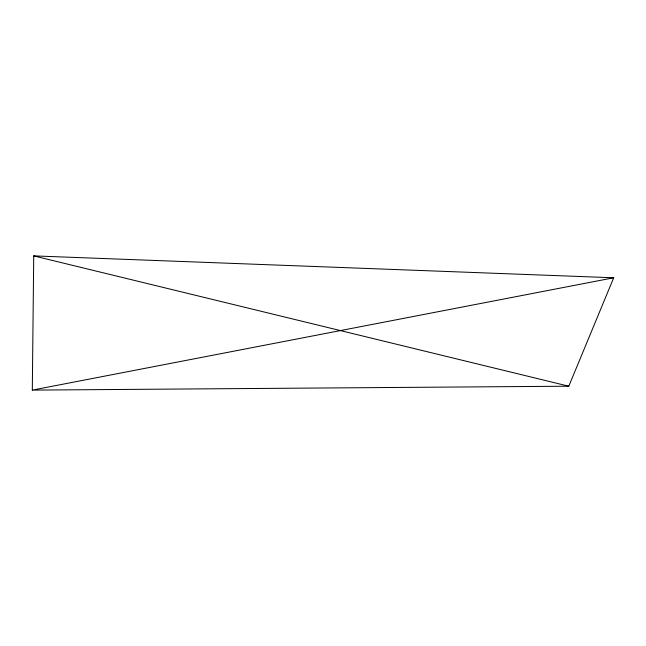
<?xml version="1.0" encoding="UTF-8"?>
<svg xmlns="http://www.w3.org/2000/svg" width="646" height="646" viewBox="0 0 646 646"><rect width="100%" height="100%" fill="white"/><g stroke="black" fill="none" stroke-linecap="round" stroke-linejoin="round"><path stroke-width="0.97" d="M32.3 390.111L33.729 255.889L613.7 277.78L568.787 386.211L32.3 390.111L613.7 277.78M33.729 255.889L568.787 386.211"/></g></svg>
